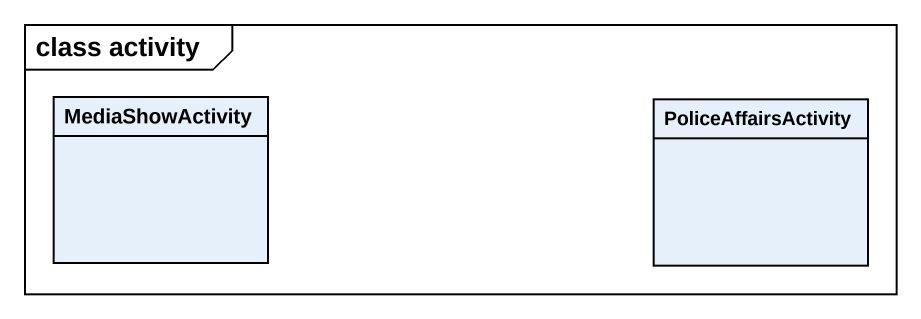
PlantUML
@startuml
mainframe class activity
hide circle
hide empty members
class MediaShowActivity
class PoliceAffairsActivity
@enduml
